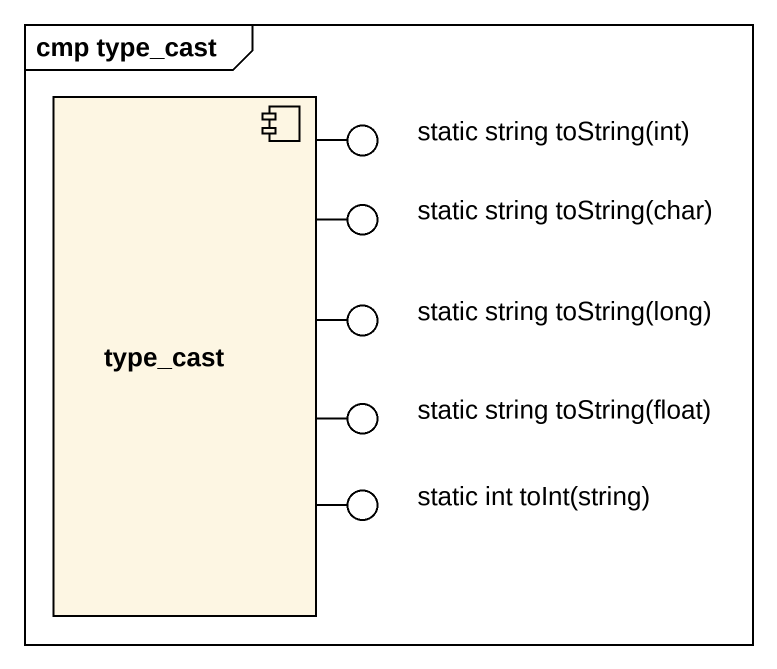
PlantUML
@startuml
mainframe cmp type_cast
component type_cast
() "static string toString(int)" as static_string_toString_int
() "static string toString(char)" as static_string_toString_char
() "static string toString(long)" as static_string_toString_long
() "static string toString(float)" as static_string_toString_float
() "static int toInt(string)" as static_int_toInt_string
type_cast -up- static_string_toString_int
type_cast -up- static_string_toString_char
type_cast -right- static_string_toString_long
type_cast -right- static_string_toString_float
type_cast -- static_int_toInt_string
@enduml
